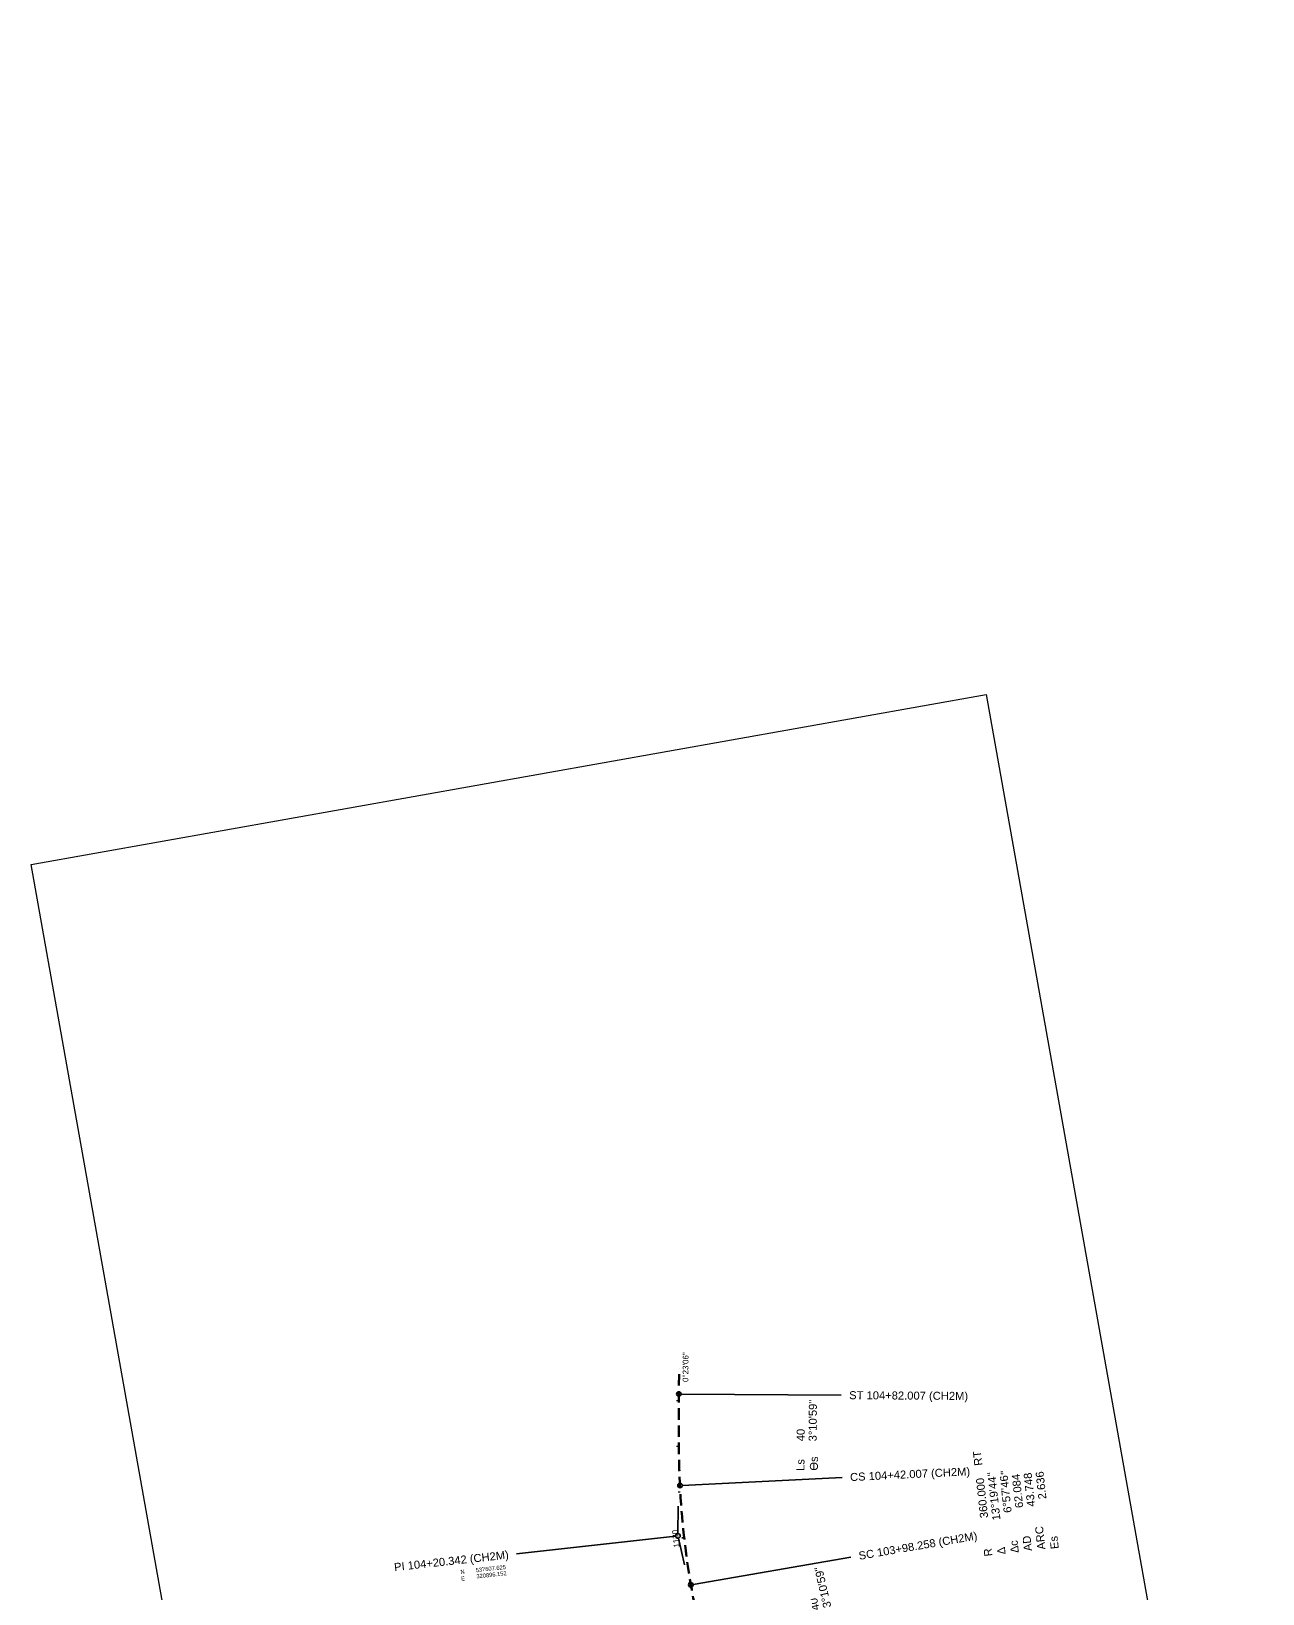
# Model space of a CAD drawing. Extents: x 320145 to 321236, y 534817 to 538266.
# Drawn here: x 320613 to 321152, y 537582 to 538266 of the extents above; entities that cross this region are included whole.
import ezdxf
from ezdxf.enums import TextEntityAlignment as Align

# ---------------------------------------------------------------- set-up
doc = ezdxf.new("R2010")
doc.units = 0
doc.header["$PDMODE"] = 1
doc.linetypes.add('DASHED2', pattern=[0.375, 0.25, -0.125])
doc.layers.get('0').update_dxf_attribs({"linetype": 'CONTINUOUS'})
for name, color, linetype in [('C-ALGN-L1000B1-MINR', 1, 'CONTINUOUS'), ('C-ALGN-L1000E1-MINR', 1, 'CONTINUOUS'), ('C-ALGN-L1000H1-MINR', 1, 'CONTINUOUS'), ('C-ALGN-L1000K1-MINR', 1, 'CONTINUOUS'), ('C-ALGN-L1000L1-MINR', 1, 'CONTINUOUS'), ('C-ALGN-L1000M2-ANNO-CH2M', 3, 'CONTINUOUS'), ('C-ALGN-L1000M2-MINR-CH2M', 3, 'CONTINUOUS'), ('C-ALGN-L1000N1-MINR', 20, 'CONTINUOUS'), ('C-ALGN-L1000O1-MINR', 1, 'CONTINUOUS'), ('C-ALGN-L1000Q1-MINR', 1, 'CONTINUOUS')]:
    doc.layers.add(name, color=color, linetype=linetype)
for name, color, linetype, lineweight in [('C-ALGN-L1000M2-CH2M', 3, 'DASHED2', 70), ('C-ALGN-L1000M2-CURV-CH2M', 3, 'CONTINUOUS', 35), ('C-ALGN-L1000M2-MAJR-CH2M', 3, 'CONTINUOUS', 35), ('C-ALGN-L1000M2-TEXT-CH2M', 3, 'CONTINUOUS', 35)]:
    doc.layers.add(name, color=color, linetype=linetype, lineweight=lineweight)
doc.layers.add('G-ANNO-SHTS-NPLT', color=111, linetype='CONTINUOUS', plot=False)
doc.styles.add('Arial', font='arial.ttf')
doc.styles.add('CurveData', font='arial.ttf')

# ---------------------------------------------------------------- blocks, each defined once
blk = doc.blocks.new('CURVE_DATA_SPIRAL_2')
at = {"color": 0, "linetype": 'Continuous', "lineweight": -2, "transparency": 16777216, "style": 'CurveData'}
for tag, p in [('LENGTH', (3.6, 0)), ('ANGLE', (3.6, -1.5))]:
    blk.add_attdef(tag, p, '', height=1, dxfattribs=at)
at = {"color": 0, "linetype": 'Continuous', "lineweight": -2, "transparency": 16777216, "style": 'CurveData', "flags": 8}
blk.add_attdef('NAMES_001', (-0.07, -1.68), '', height=1, dxfattribs=at)
blk = doc.blocks.new('CURVE_DATA_NE_2')
at = {"color": 0, "linetype": 'Continuous', "lineweight": -2, "transparency": 16777216, "style": 'CurveData'}
for tag, p in [('NORTHING', (11, 0)), ('EASTING', (11, -1.5))]:
    blk.add_attdef(tag, text='', height=1, dxfattribs=at).set_placement(p, align=Align.RIGHT)
at = {"color": 0, "linetype": 'Continuous', "lineweight": -2, "transparency": 16777216, "style": 'CurveData', "flags": 8}
blk.add_attdef('NAMES_001', (-0.11, -1.67), '', height=1, dxfattribs=at)
blk = doc.blocks.new('CURVE_DATA_SS_RIGHT_2')
at = {"color": 0, "linetype": 'Continuous', "lineweight": -2, "transparency": 16777216, "style": 'CurveData'}
for tag, p in [('RADIUS', (9.75, 0)), ('DELTAT', (9.75, -1.5)), ('DELTAC', (9.75, -3)), ('AD', (9.75, -4.5)), ('ARC', (9.75, -6)), ('ES', (9.75, -7.5))]:
    blk.add_attdef(tag, text='', height=1, dxfattribs=at).set_placement(p, align=Align.RIGHT)
blk.add_attdef('DIRECTION', (10.9, 0), '', height=1, dxfattribs=at)
at = {"color": 0, "linetype": 'Continuous', "lineweight": -2, "transparency": 16777216, "style": 'CurveData', "flags": 8}
for tag, p in [('NAMES_001', (-0.02, -1.67)), ('UNITS_001', (9.84, -1.5)), ('NAMES_002', (-0.02, -3.33)), ('UNITS_002', (9.84, -3.17)), ('NAMES_003', (0, -5)), ('NAMES_004', (0, -6.68)), ('NAMES_005', (-0.11, -8.35))]:
    blk.add_attdef(tag, p, '', height=1, dxfattribs=at)

msp = doc.modelspace()

# ---------------------------------------------------------------- linework, layer by layer
at = {"layer": 'C-ALGN-L1000B1-MINR'}
for p in [(320987.29, 538264.94), (320891.12, 538029.36), (320868.72, 537963.15), (320855.22, 537941.42), (320864.94, 537917.76), (320876.06, 537848.75), (320887.31, 537798.7), (320896.7, 537749.62), (320899.71, 537743.52), (320897.98, 537736.95), (320898.58, 537686.98), (320897.62, 537639.16), (320897.88, 537599.17)]:
    msp.add_point(p, dxfattribs=at)
at = {"layer": 'C-ALGN-L1000E1-MINR'}
for p in [(320987.29, 538264.94), (320987.29, 538264.94), (320891.12, 538029.36), (320891.12, 538029.36), (320868.72, 537963.15), (320868.72, 537963.15), (320855.22, 537941.42), (320855.22, 537941.42), (320864.94, 537917.76), (320864.94, 537917.76), (320876.06, 537848.75), (320876.06, 537848.75), (320887.31, 537798.7), (320887.31, 537798.7), (320896.7, 537749.62), (320896.7, 537749.62), (320899.71, 537743.52), (320899.71, 537743.52), (320897.98, 537736.95), (320897.98, 537736.95), (320898.58, 537686.98), (320898.58, 537686.98), (320897.62, 537639.16), (320897.72, 537644.18), (320897.88, 537599.17), (320898.38, 537594.2)]:
    msp.add_point(p, dxfattribs=at)
at = {"layer": 'C-ALGN-L1000H1-MINR'}
for p in [(320987.67, 538265.89), (320966.8, 538217.19), (320930.06, 538131.44), (320898.71, 538043.57), (320891.82, 538024.25), (320876.6, 537976.64), (320860.22, 537935.67), (320870.42, 537892.74), (320878.49, 537843.41), (320887.39, 537798.44), (320895.74, 537749.15), (320898.35, 537743.08), (320896.88, 537736.64), (320897.62, 537686.66), (320897.23, 537657.02), (320898.24, 537607.05), (320896.45, 537597.68), (320900.47, 537589.03)]:
    msp.add_point(p, dxfattribs=at)
at = {"layer": 'C-ALGN-L1000K1-MINR'}
for p in [(320987.67, 538265.89), (320966.8, 538217.19), (320930.06, 538131.44), (320898.71, 538043.57), (320891.82, 538024.25), (320876.6, 537976.64), (320860.22, 537935.67), (320870.42, 537892.74), (320878.49, 537843.41), (320888.37, 537793.52), (320895.26, 537754.13), (320898.35, 537743.08), (320897.32, 537731.66), (320897.68, 537691.67), (320897.22, 537656.67), (320898.23, 537606.7), (320896.45, 537597.68), (320900.36, 537589.35)]:
    msp.add_point(p, dxfattribs=at)
at = {"layer": 'C-ALGN-L1000L1-MINR'}
for p in [(320987.67, 538265.89), (320966.8, 538217.19), (320930.06, 538131.44), (320898.71, 538043.57), (320891.82, 538024.25), (320876.6, 537976.64), (320860.22, 537935.67), (320870.42, 537892.74), (320878.49, 537843.41), (320888.37, 537793.52), (320895.26, 537754.13), (320898.35, 537743.08), (320897.32, 537731.66), (320897.68, 537691.67), (320897.22, 537656.67), (320898.23, 537606.7), (320896.45, 537597.68), (320900.36, 537589.35)]:
    msp.add_point(p, dxfattribs=at)
at = {"layer": 'C-ALGN-L1000M2-CH2M', "ltscale": 20, "flags": 128}
msp.add_lwpolyline([(320910.06, 537547.12), (320909.83, 537548.09), (320909.61, 537549.07), (320909.39, 537550.04), (320909.16, 537551.02), (320908.94, 537551.99), (320908.72, 537552.97), (320908.49, 537553.94), (320908.27, 537554.92), (320908.05, 537555.89), (320907.83, 537556.87), (320907.61, 537557.84), (320907.39, 537558.82), (320907.17, 537559.79), (320906.95, 537560.77), (320906.74, 537561.75), (320906.52, 537562.72), (320906.31, 537563.7), (320906.09, 537564.68), (320905.88, 537565.65), (320905.67, 537566.63), (320905.46, 537567.61), (320905.25, 537568.59), (320905.04, 537569.57), (320904.84, 537570.54), (320904.64, 537571.52), (320904.43, 537572.5), (320904.23, 537573.48), (320904.03, 537574.46), (320903.84, 537575.44), (320903.64, 537576.42), (320903.45, 537577.41), (320903.26, 537578.39), (320903.07, 537579.37), (320902.89, 537580.35), (320902.7, 537581.33), (320902.52, 537582.32), (320902.34, 537583.3), (320902.17, 537584.29), (320901.99, 537585.27), (320901.82, 537586.26, -0.03039), (320897.04, 537629.72), (320896.99, 537630.71), (320896.95, 537631.71), (320896.91, 537632.71), (320896.87, 537633.71), (320896.83, 537634.71), (320896.8, 537635.71), (320896.76, 537636.71), (320896.73, 537637.71), (320896.71, 537638.71), (320896.68, 537639.71), (320896.66, 537640.71), (320896.64, 537641.71), (320896.62, 537642.71), (320896.6, 537643.71), (320896.58, 537644.71), (320896.57, 537645.71), (320896.56, 537646.71), (320896.54, 537647.71), (320896.54, 537648.71), (320896.53, 537649.71), (320896.52, 537650.71), (320896.52, 537651.71), (320896.51, 537652.71), (320896.51, 537653.71), (320896.51, 537654.71), (320896.51, 537655.71), (320896.51, 537656.71), (320896.51, 537657.71), (320896.51, 537658.71), (320896.51, 537659.71), (320896.52, 537660.71), (320896.52, 537661.71), (320896.53, 537662.71), (320896.53, 537663.71), (320896.54, 537664.71), (320896.54, 537665.71), (320896.55, 537666.71), (320896.56, 537667.71), (320896.56, 537668.71), (320896.57, 537669.71), (320896.64, 537680.97)], format="xyb", dxfattribs=at)
at = {"layer": 'C-ALGN-L1000M2-MAJR-CH2M'}
msp.add_line((320898.89, 537606.84), (320897.9, 537606.73), dxfattribs=at)
for centre in [(320896.57, 537669.71), (320897.04, 537629.72), (320896.15, 537607.63), (320901.82, 537586.26)]:
    msp.add_circle(centre, 1, dxfattribs=at)
at = {"layer": 'C-ALGN-L1000M2-MINR-CH2M'}
for p, q in [((320896.55, 537666.75), (320895.55, 537666.76)), ((320896.55, 537646.75), (320895.56, 537646.74)), ((320897.2, 537626.77), (320896.2, 537626.71)), ((320901.69, 537587.04), (320900.7, 537586.87))]:
    msp.add_line(p, q, dxfattribs=at)
at = {"layer": 'C-ALGN-L1000M2-TEXT-CH2M'}
for p, q in [((320897.57, 537669.7), (320967.57, 537669.23)), ((320898.04, 537629.76), (320967.96, 537633.18)), ((320896.16, 537608.63), (320896.24, 537620.63)), ((320895.16, 537607.52), (320825.58, 537599.86)), ((320896.38, 537606.65), (320899.06, 537594.96)), ((320902.81, 537586.43), (320971.8, 537598.29))]:
    msp.add_line(p, q, dxfattribs=at)
at = {"layer": 'C-ALGN-L1000N1-MINR'}
for p in [(320897.07, 537744.17), (320896.57, 537669.71), (320897.04, 537629.72), (320896.15, 537607.63), (320901.82, 537586.26)]:
    msp.add_point(p, dxfattribs=at)
at = {"layer": 'C-ALGN-L1000O1-MINR'}
for p in [(320897.07, 537744.17), (320897.07, 537744.17), (320896.57, 537669.71), (320896.57, 537669.71), (320897.04, 537629.72), (320897.04, 537629.72), (320896.15, 537607.63), (320896.15, 537607.63), (320901.82, 537586.26), (320901.82, 537586.26)]:
    msp.add_point(p, dxfattribs=at)
at = {"layer": 'C-ALGN-L1000Q1-MINR'}
for p in [(320897.07, 537744.17), (320896.57, 537669.71), (320897.04, 537629.72), (320896.15, 537607.63), (320901.82, 537586.26)]:
    msp.add_point(p, dxfattribs=at)
at = {"layer": 'G-ANNO-SHTS-NPLT', "flags": 128}
msp.add_lwpolyline([(320754.53, 537107.71), (320613.23, 537901.42), (321030.98, 537975.79), (321152.01, 537295.92), (320817.12, 537118.85)], close=True, dxfattribs=at)

# ---------------------------------------------------------------- block references
at = {"layer": 'C-ALGN-L1000M2-ANNO-CH2M'}
ref = msp.add_blockref('CURVE_DATA_NE_2', (320801.3, 537591), dxfattribs=dict(at, xscale=1.8, yscale=1.8, zscale=1.8, rotation=6.279442559243493))
ref.add_attrib('NAMES_001', 'N', (320801.11, 537590.98), dxfattribs={"layer": '0', "color": 0, "linetype": 'Continuous', "lineweight": -2, "transparency": 16777216, "height": 1.8, "rotation": 6.27944, "style": 'CurveData'})
ref.add_attrib('NORTHING', '537607.625', dxfattribs={"layer": '0', "color": 0, "linetype": 'Continuous', "lineweight": -2, "transparency": 16777216, "height": 1.8, "rotation": 6.27944, "style": 'CurveData'}).set_placement((320820.98, 537593.17), align=Align.RIGHT)
ref.add_attrib('EASTING', '320896.152', dxfattribs={"layer": '0', "color": 0, "linetype": 'Continuous', "lineweight": -2, "transparency": 16777216, "height": 1.8, "rotation": 6.27944, "style": 'CurveData'}).set_placement((320821.28, 537590.48), align=Align.RIGHT)
ref.add_attrib('NAMES_002', 'E', (320801.43, 537588), dxfattribs={"layer": '0', "color": 0, "linetype": 'Continuous', "lineweight": -2, "transparency": 16777216, "height": 1.8, "rotation": 6.27944, "style": 'CurveData'})
at = {"layer": 'C-ALGN-L1000M2-CURV-CH2M'}
ref = msp.add_blockref('CURVE_DATA_SPIRAL_2', (320951.5, 537636.43), dxfattribs=dict(at, xscale=3.499999999999999, yscale=3.499999999999999, zscale=3.499999999999999, rotation=89.61496823468717))
ref.add_attrib('NAMES_001', 'Ls', (320951.49, 537636.07), dxfattribs={"layer": '0', "color": 0, "linetype": 'Continuous', "lineweight": -2, "transparency": 16777216, "height": 3.5, "rotation": 89.61497, "style": 'CurveData'})
ref.add_attrib('LENGTH', '40', (320951.58, 537649.03), dxfattribs={"layer": '0', "color": 0, "linetype": 'Continuous', "lineweight": -2, "transparency": 16777216, "height": 3.5, "rotation": 89.61497, "style": 'CurveData'})
ref.add_attrib('ANGLE', '3%%d10\'59"', (320956.83, 537648.99), dxfattribs={"layer": '0', "color": 0, "linetype": 'Continuous', "lineweight": -2, "transparency": 16777216, "height": 3.5, "rotation": 89.61497, "style": 'CurveData'})
ref.add_attrib('NAMES_002', 'Ө', (320957.39, 537636.16), dxfattribs={"layer": '0', "color": 0, "linetype": 'Continuous', "lineweight": -2, "transparency": 16777216, "height": 3.5, "rotation": 89.61497, "style": 'CurveData'})
ref.add_attrib('NAMES_003', 's', (320957.41, 537639.96), dxfattribs={"layer": '0', "color": 0, "linetype": 'Continuous', "lineweight": -2, "transparency": 16777216, "height": 3.5, "rotation": 89.61497, "style": 'CurveData'})
ref = msp.add_blockref('CURVE_DATA_SS_RIGHT_2', (321033.69, 537599.26), dxfattribs=dict(at, xscale=3.5, yscale=3.5, zscale=3.5, rotation=96.27944255924369))
ref.add_attrib('NAMES_001', 'R', (321033.74, 537598.88), dxfattribs={"layer": '0', "color": 0, "linetype": 'Continuous', "lineweight": -2, "transparency": 16777216, "height": 3.5, "rotation": 96.27944, "style": 'CurveData'})
ref.add_attrib('UNITS_001', '"', (321035.15, 537634.05), dxfattribs={"layer": '0', "color": 0, "linetype": 'Continuous', "lineweight": -2, "transparency": 16777216, "height": 3.5, "rotation": 96.27944, "style": 'CurveData'})
ref.add_attrib('RADIUS', '360.000', dxfattribs={"layer": '0', "color": 0, "linetype": 'Continuous', "lineweight": -2, "transparency": 16777216, "height": 3.5, "rotation": 96.27944, "style": 'CurveData'}).set_placement((321029.96, 537633.18), align=Align.RIGHT)
ref.add_attrib('DIRECTION', ' RT', (321029.52, 537637.18), dxfattribs={"layer": '0', "color": 0, "linetype": 'Continuous', "lineweight": -2, "transparency": 16777216, "height": 3.5, "rotation": 96.27944, "style": 'CurveData'})
ref.add_attrib('DELTAT', "13%%d19'44", dxfattribs={"layer": '0', "color": 0, "linetype": 'Continuous', "lineweight": -2, "transparency": 16777216, "height": 3.5, "rotation": 96.27944, "style": 'CurveData'}).set_placement((321035.18, 537633.75), align=Align.RIGHT)
ref.add_attrib('DELTAC', "6%%d57'46", dxfattribs={"layer": '0', "color": 0, "linetype": 'Continuous', "lineweight": -2, "transparency": 16777216, "height": 3.5, "rotation": 96.27944, "style": 'CurveData'}).set_placement((321040.4, 537634.33), align=Align.RIGHT)
ref.add_attrib('AD', '62.084', dxfattribs={"layer": '0', "color": 0, "linetype": 'Continuous', "lineweight": -2, "transparency": 16777216, "height": 3.5, "rotation": 96.27944, "style": 'CurveData'}).set_placement((321045.62, 537634.9), align=Align.RIGHT)
ref.add_attrib('ARC', '43.748', dxfattribs={"layer": '0', "color": 0, "linetype": 'Continuous', "lineweight": -2, "transparency": 16777216, "height": 3.5, "rotation": 96.27944, "style": 'CurveData'}).set_placement((321050.84, 537635.48), align=Align.RIGHT)
ref.add_attrib('ES', '2.636', dxfattribs={"layer": '0', "color": 0, "linetype": 'Continuous', "lineweight": -2, "transparency": 16777216, "height": 3.5, "rotation": 96.27944, "style": 'CurveData'}).set_placement((321056.05, 537636.05), align=Align.RIGHT)
ref.add_attrib('NAMES_002', '∆', (321039.5, 537599.84), dxfattribs={"layer": '0', "color": 0, "linetype": 'Continuous', "lineweight": -2, "transparency": 16777216, "height": 3.5, "rotation": 96.27944, "style": 'CurveData'})
ref.add_attrib('NAMES_003', '∆c', (321045.3, 537600.47), dxfattribs={"layer": '0', "color": 0, "linetype": 'Continuous', "lineweight": -2, "transparency": 16777216, "height": 3.5, "rotation": 96.27944, "style": 'CurveData'})
ref.add_attrib('NAMES_004', 'AD', (321051.09, 537601.17), dxfattribs={"layer": '0', "color": 0, "linetype": 'Continuous', "lineweight": -2, "transparency": 16777216, "height": 3.5, "rotation": 96.27944, "style": 'CurveData'})
ref.add_attrib('NAMES_005', 'ARC', (321056.95, 537601.82), dxfattribs={"layer": '0', "color": 0, "linetype": 'Continuous', "lineweight": -2, "transparency": 16777216, "height": 3.5, "rotation": 96.27944, "style": 'CurveData'})
ref.add_attrib('NAMES_006', 'Es', (321062.79, 537602.07), dxfattribs={"layer": '0', "color": 0, "linetype": 'Continuous', "lineweight": -2, "transparency": 16777216, "height": 3.5, "rotation": 96.27944, "style": 'CurveData'})
ref.add_attrib('UNITS_002', '"', (321040.95, 537634.69), dxfattribs={"layer": '0', "color": 0, "linetype": 'Continuous', "lineweight": -2, "transparency": 16777216, "height": 3.5, "rotation": 96.27944, "style": 'CurveData'})
ref = msp.add_blockref('CURVE_DATA_SPIRAL_2', (320960.98, 537563.18), dxfattribs=dict(at, xscale=3.5, yscale=3.5, zscale=3.5, rotation=102.943916882483))
ref.add_attrib('NAMES_001', 'Ls', (320961.06, 537562.83), dxfattribs={"layer": '0', "color": 0, "linetype": 'Continuous', "lineweight": -2, "transparency": 16777216, "height": 3.5, "rotation": 102.94392, "style": 'CurveData'})
ref.add_attrib('LENGTH', '40', (320958.16, 537575.46), dxfattribs={"layer": '0', "color": 0, "linetype": 'Continuous', "lineweight": -2, "transparency": 16777216, "height": 3.5, "rotation": 102.94392, "style": 'CurveData'})
ref.add_attrib('ANGLE', '3%%d10\'59"', (320963.28, 537576.64), dxfattribs={"layer": '0', "color": 0, "linetype": 'Continuous', "lineweight": -2, "transparency": 16777216, "height": 3.5, "rotation": 102.94392, "style": 'CurveData'})
ref.add_attrib('NAMES_002', 'Ө', (320966.78, 537564.28), dxfattribs={"layer": '0', "color": 0, "linetype": 'Continuous', "lineweight": -2, "transparency": 16777216, "height": 3.5, "rotation": 102.94392, "style": 'CurveData'})
ref.add_attrib('NAMES_003', 's', (320965.93, 537567.99), dxfattribs={"layer": '0', "color": 0, "linetype": 'Continuous', "lineweight": -2, "transparency": 16777216, "height": 3.5, "rotation": 102.94392, "style": 'CurveData'})

# ---------------------------------------------------------------- texts
at = {"layer": 'C-ALGN-L1000M2-ANNO-CH2M', "style": 'Arial'}
msp.add_text('  0%%d23\'06"', height=2.5, rotation=89.61497, dxfattribs=at).set_placement((320898.23, 537680.5), align=Align.TOP_CENTER)
at = {"layer": 'C-ALGN-L1000M2-MAJR-CH2M', "style": 'Arial'}
msp.add_text('1130', height=2.5, rotation=96.45138, dxfattribs=at).set_placement((320896.41, 537606.56), align=Align.CENTER)
at = {"layer": 'C-ALGN-L1000M2-TEXT-CH2M', "style": 'Arial'}
for s, rotation, p in [('ST 104+82.007 (CH2M)', 359.61497, (320971.07, 537669.21)), ('CS 104+42.007 (CH2M)', 2.79807, (320971.45, 537633.35)), ('SC 103+98.258 (CH2M)', 9.76082, (320975.24, 537598.89))]:
    msp.add_text(s, height=3.5, rotation=rotation, dxfattribs=at).set_placement(p, align=Align.MIDDLE_LEFT)
msp.add_text('PI 104+20.342 (CH2M)', height=3.5, rotation=6.27944, dxfattribs=at).set_placement((320822.1, 537599.48), align=Align.MIDDLE_RIGHT)

doc.saveas('drawing.dxf')
